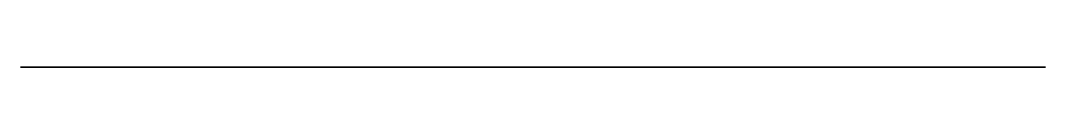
# Model space of a CAD drawing. Header units: millimetres. Extents: x 82.6 to 99.7, y 0 to 0.
import ezdxf

# ---------------------------------------------------------------- set-up
doc = ezdxf.new("R2010")
doc.units = ezdxf.units.MM
doc.layers.get('0').update_dxf_attribs({"color": 173, "true_color": 0x5858e1})

msp = doc.modelspace()

# ---------------------------------------------------------------- linework, layer by layer
at = {"color": 56, "true_color": 0x718706}
msp.add_polyline3d([(95.655, 0, -125.043), (95.535, 0, -124.7), (95.397, 0, -124.364), (95.242, 0, -124.035), (95.071, 0, -123.714), (94.918, 0, -123.456), (94.754, 0, -123.206), (94.58, 0, -122.963), (94.396, 0, -122.727), (94.203, 0, -122.499), (93.999, 0, -122.28), (93.787, 0, -122.069), (93.566, 0, -121.867), (93.349, 0, -121.686), (93.119, 0, -121.514), (92.88, 0, -121.353), (92.632, 0, -121.204), (92.378, 0, -121.067), (92.118, 0, -120.944), (91.854, 0, -120.836), (91.587, 0, -120.744), (90.96, 0, -120.529), (90.651, 0, -120.403), (90.352, 0, -120.262), (90.208, 0, -120.185), (90.067, 0, -120.103), (89.932, 0, -120.016), (89.802, 0, -119.923), (89.678, 0, -119.825), (89.561, 0, -119.721), (89.451, 0, -119.61), (89.35, 0, -119.493), (89.256, 0, -119.37), (89.17, 0, -119.242), (89.092, 0, -119.11), (89.02, 0, -118.973), (88.954, 0, -118.832), (88.895, 0, -118.688), (88.841, 0, -118.541), (88.793, 0, -118.39), (88.709, 0, -118.083), (88.641, 0, -117.768), (88.538, 0, -117.129), (88.461, 0, -116.428), (88.412, 0, -115.721), (88.363, 0, -114.299), (86.917, 0, -114.299), (86.917, 0, -111.416), (82.595, 0, -111.416), (82.595, 0, -135.638), (84.273, 0, -137.198), (84.273, 0, -185.479), (82.595, 0, -187.036), (82.595, 0, -214.299), (99.719, 0, -214.299), (99.719, 0, -129.216), (99.49, 0, -129.207), (99.263, 0, -129.185), (99.038, 0, -129.15), (98.816, 0, -129.102), (98.596, 0, -129.041), (98.381, 0, -128.968), (98.17, 0, -128.882), (97.963, 0, -128.784), (97.763, 0, -128.674), (97.569, 0, -128.552), (97.384, 0, -128.42), (97.206, 0, -128.278), (97.037, 0, -128.126), (96.877, 0, -127.964), (96.727, 0, -127.792), (96.586, 0, -127.612), (96.459, 0, -127.429), (96.343, 0, -127.239), (96.238, 0, -127.043), (96.144, 0, -126.841), (96.1, 0, -126.734), (96.06, 0, -126.625), (95.991, 0, -126.404), (95.879, 0, -125.952), (95.777, 0, -125.495), (95.721, 0, -125.267)], close=True, dxfattribs=at)

doc.saveas('drawing.dxf')
